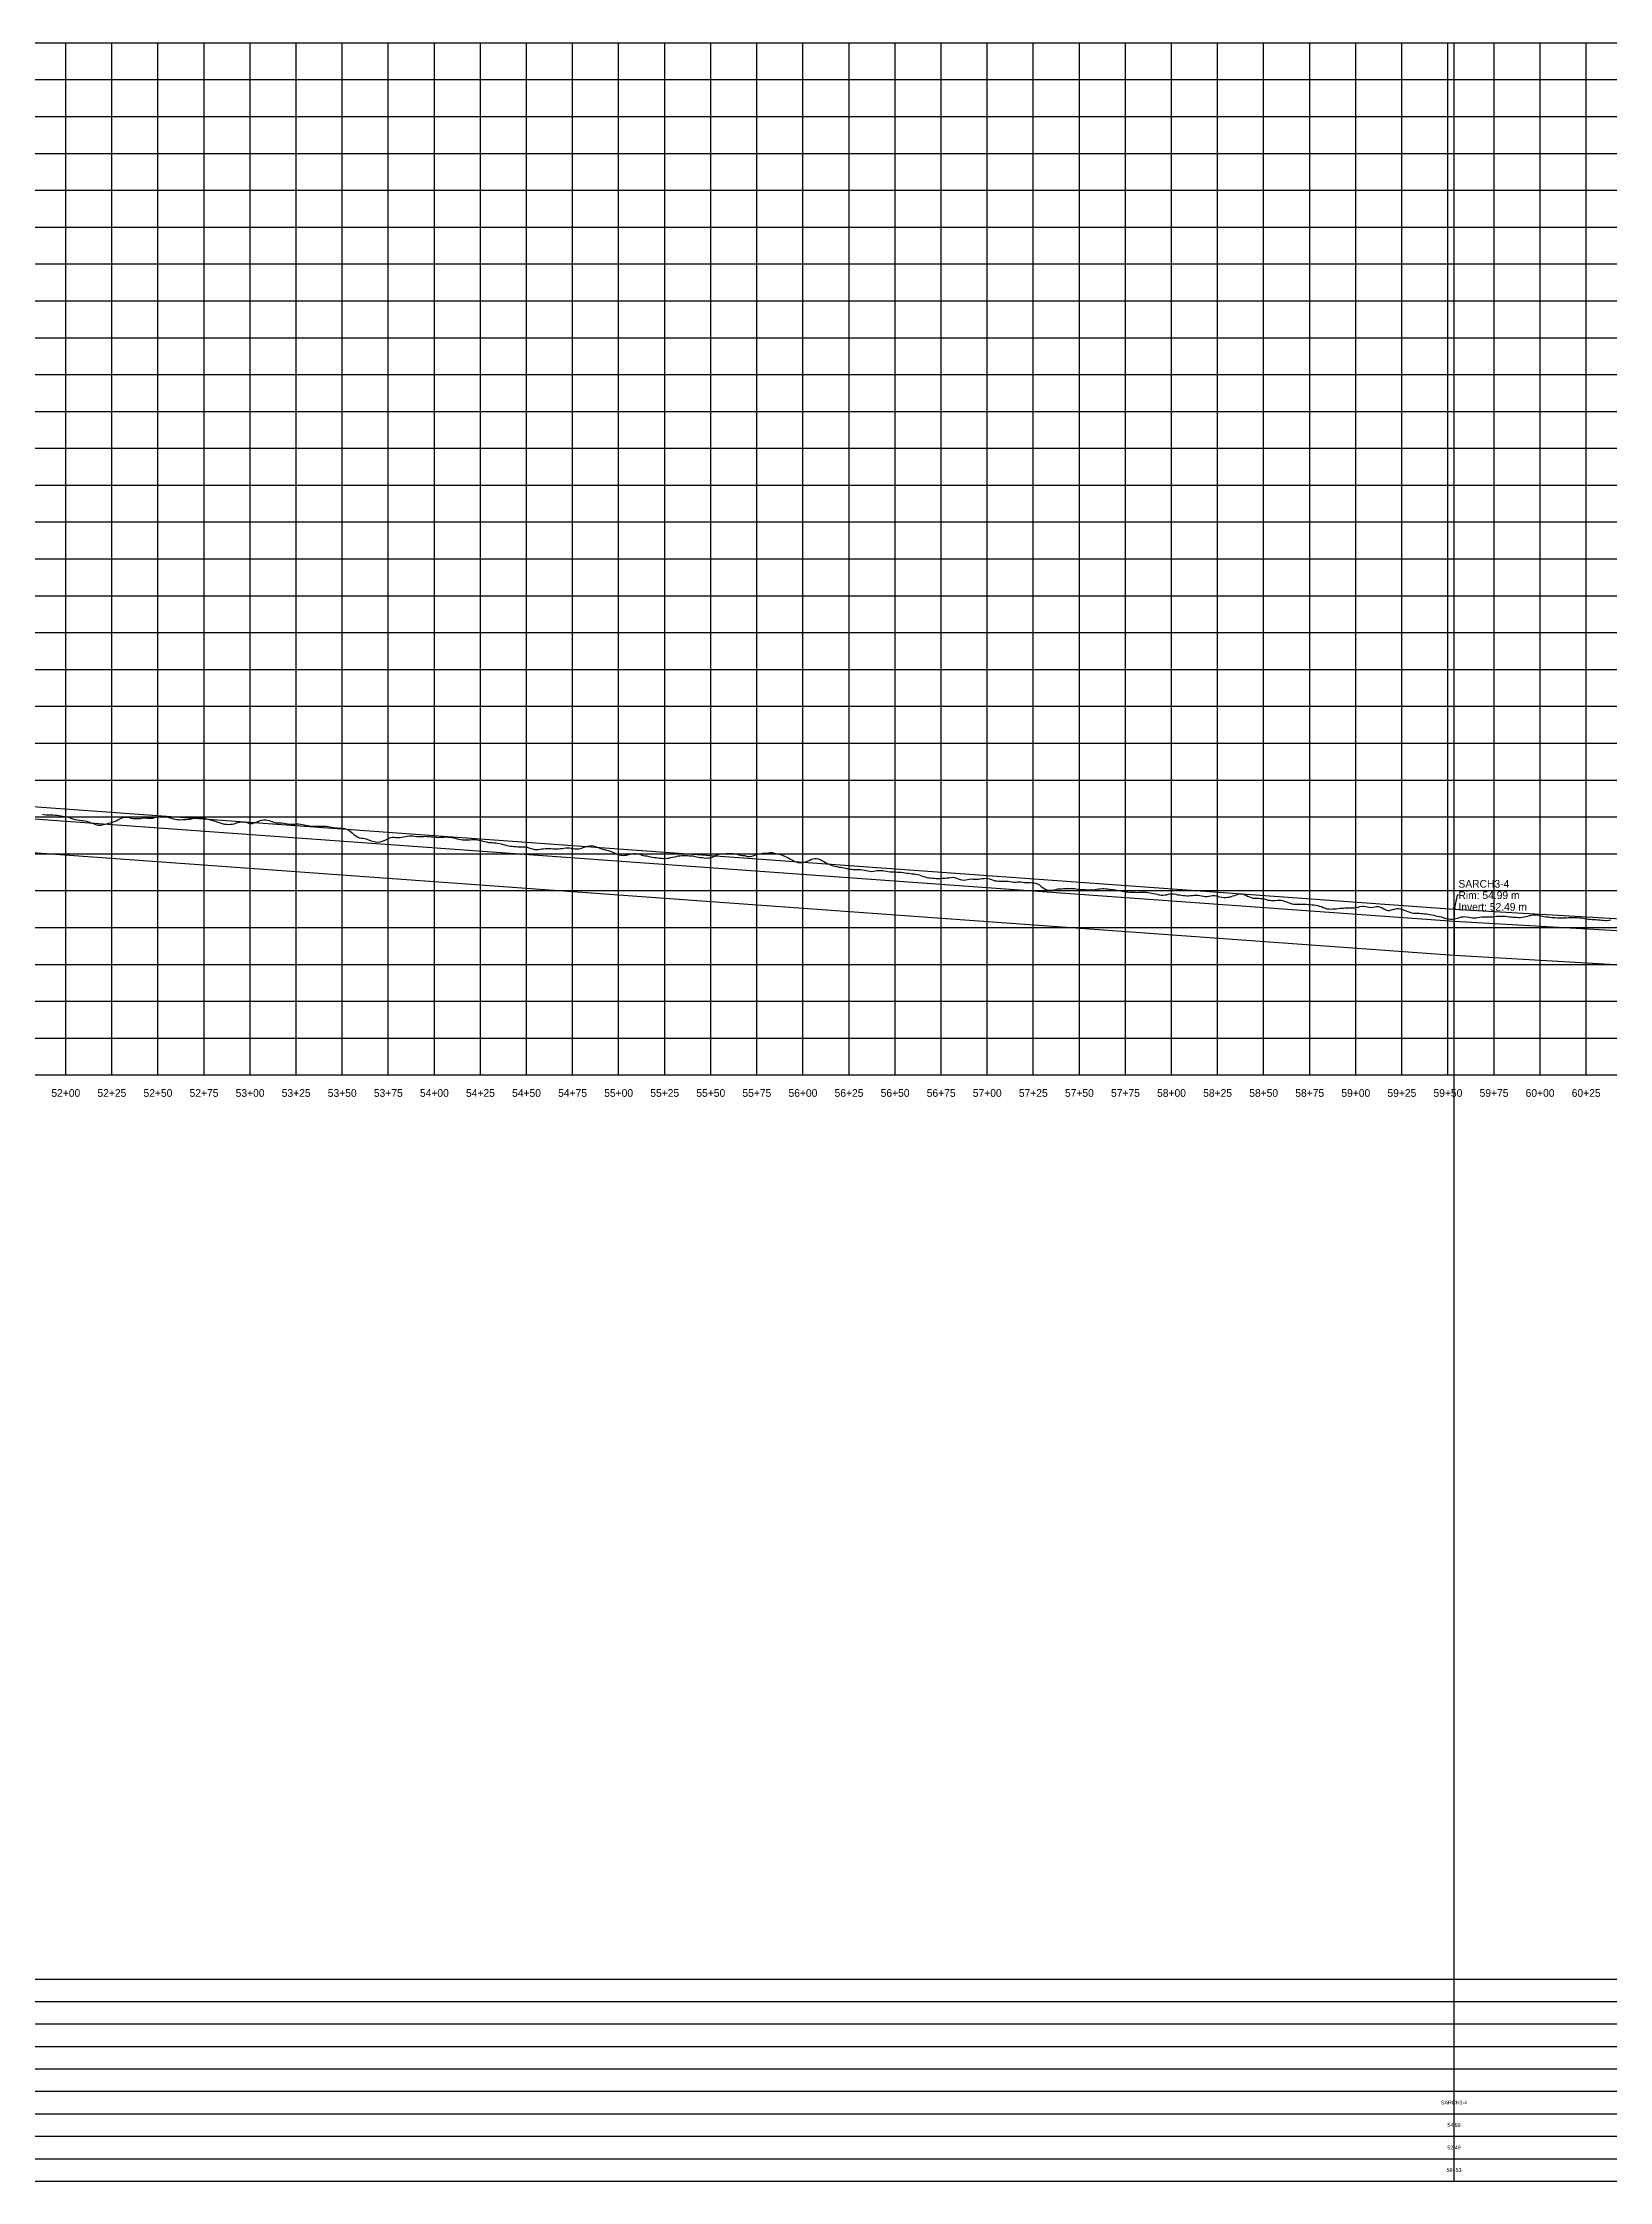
# Model space of a CAD drawing. Extents: x -64 to 6906, y -140 to 1027.
# Drawn here: x 5187 to 6038, y -140 to 1020 of the extents above; entities that cross this region are included whole.
import ezdxf
from ezdxf.enums import TextEntityAlignment as Align

# ---------------------------------------------------------------- set-up
doc = ezdxf.new("R2010")
doc.units = 0
for name, color, linetype in [('Annotation', 7, 'Continuous'), ('Annotation_Table', 254, 'Continuous'), ('Crown', 7, 'Continuous'), ('Grid', 254, 'Continuous'), ('Grid_Text', 7, 'Continuous'), ('Ground_Elevation', 3, 'Continuous'), ('Hydraulic_Grade', 5, 'Continuous'), ('Invert', 7, 'Continuous'), ('Structure', 7, 'Continuous')]:
    doc.layers.add(name, color=color, linetype=linetype)

msp = doc.modelspace()

# ---------------------------------------------------------------- linework, layer by layer
at = {"layer": 'Annotation', "color": 0}
msp.add_lwpolyline([(5955.7, 557.5), (5955, 557.5), (5953.3, 549.9)], dxfattribs=at)
msp.add_lwpolyline([(5953.3, 549.9), (5953.1, 550.8), (5953.9, 550.7)], close=True, dxfattribs=at)
at = {"layer": 'Annotation_Table', "color": 254}
for points in [[(5953.3, -140.2), (5953.3, 1020)], [(-25, -30.5), (6874.9, -30.5)], [(-25, -42.7), (6874.9, -42.7)], [(-25, -54.9), (6874.9, -54.9)], [(-25, -67.1), (6874.9, -67.1)], [(-25, -79.2), (6874.9, -79.2)], [(-25, -91.4), (6874.9, -91.4)], [(-25, -103.6), (6874.9, -103.6)], [(-25, -115.8), (6874.9, -115.8)], [(-25, -128), (6874.9, -128)], [(-25, -140.2), (6874.9, -140.2)]]:
    msp.add_lwpolyline(points, dxfattribs=at)
at = {"layer": 'Crown', "color": 0}
for points in [[(3774.2, 707.3), (5953.3, 549.9)], [(5953.3, 549.9), (5953.3, 549.9)], [(5953.3, 549.9), (6866.4, 497.2)]]:
    msp.add_lwpolyline(points, dxfattribs=at)
at = {"layer": 'Grid', "color": 254}
for points in [[(-25, 1020), (6875, 1020)], [(5200, 460), (5200, 1020)], [(5225, 460), (5225, 1020)], [(5250, 460), (5250, 1020)], [(5275, 460), (5275, 1020)], [(5300, 460), (5300, 1020)], [(5325, 460), (5325, 1020)], [(5350, 460), (5350, 1020)], [(5375, 460), (5375, 1020)], [(5400, 460), (5400, 1020)], [(5425, 460), (5425, 1020)], [(5450, 460), (5450, 1020)], [(5475, 460), (5475, 1020)], [(5500, 460), (5500, 1020)], [(5525, 460), (5525, 1020)], [(5550, 460), (5550, 1020)], [(5575, 460), (5575, 1020)], [(5600, 460), (5600, 1020)], [(5625, 460), (5625, 1020)], [(5650, 460), (5650, 1020)], [(5675, 460), (5675, 1020)], [(5700, 460), (5700, 1020)], [(5725, 460), (5725, 1020)], [(5750, 460), (5750, 1020)], [(5775, 460), (5775, 1020)], [(5800, 460), (5800, 1020)], [(5825, 460), (5825, 1020)], [(5850, 460), (5850, 1020)], [(5875, 460), (5875, 1020)], [(5900, 460), (5900, 1020)], [(5925, 460), (5925, 1020)], [(5950, 460), (5950, 1020)], [(5975, 460), (5975, 1020)], [(6000, 460), (6000, 1020)], [(6025, 460), (6025, 1020)], [(-25, 1000), (6875, 1000)], [(-25, 980), (6875, 980)], [(-25, 960), (6875, 960)], [(-25, 940), (6875, 940)], [(-25, 920), (6875, 920)], [(-25, 900), (6875, 900)], [(-25, 880), (6875, 880)], [(-25, 860), (6875, 860)], [(-25, 840), (6875, 840)], [(-25, 820), (6875, 820)], [(-25, 800), (6875, 800)], [(-25, 780), (6875, 780)], [(-25, 760), (6875, 760)], [(-25, 740), (6875, 740)], [(-25, 720), (6875, 720)], [(-25, 700), (6875, 700)], [(-25, 680), (6875, 680)], [(-25, 660), (6875, 660)], [(-25, 640), (6875, 640)], [(-25, 620), (6875, 620)], [(-25, 600), (6875, 600)], [(-25, 580), (6875, 580)], [(-25, 560), (6875, 560)], [(-25, 540), (6875, 540)], [(-25, 520), (6875, 520)], [(-25, 500), (6875, 500)], [(-25, 480), (6875, 480)], [(-25, 460), (6875, 460)]]:
    msp.add_lwpolyline(points, dxfattribs=at)
at = {"layer": 'Ground_Elevation', "color": 3}
msp.add_lwpolyline([(5187.3, 601.4), (5188.3, 601.3), (5189.3, 601.2), (5190.3, 601.2), (5191.3, 601.2), (5192.3, 601.1), (5193.3, 601.1), (5194.3, 601), (5195.3, 600.9), (5196.3, 600.8), (5197.3, 600.6), (5198.3, 600.4), (5199.3, 600.2), (5200.3, 600.1), (5201.3, 599.9), (5202.3, 599.6), (5203.3, 599.2), (5204.3, 598.8), (5205.3, 598.5), (5206.3, 598.4), (5207.3, 598.2), (5208.3, 598.1), (5209.3, 598), (5210.3, 597.9), (5211.3, 597.7), (5212.3, 597.4), (5213.3, 597), (5214.3, 596.6), (5215.3, 596.2), (5216.3, 595.9), (5217.3, 595.6), (5218.3, 595.6), (5219.3, 595.6), (5220.3, 595.8), (5221.3, 596.1), (5222.3, 596.3), (5223.3, 596.6), (5224.3, 596.8), (5225.3, 597.2), (5226.3, 597.5), (5227.3, 597.9), (5228.3, 598.4), (5229.3, 598.9), (5230.3, 599.4), (5231.3, 599.8), (5232.3, 599.9), (5233.3, 599.9), (5234.3, 599.7), (5235.3, 599.4), (5236.3, 599.2), (5237.3, 599.1), (5238.3, 599.1), (5239.3, 599.1), (5240.3, 599.2), (5241.3, 599.3), (5242.3, 599.5), (5243.3, 599.5), (5244.3, 599.4), (5245.3, 599.3), (5246.3, 599.3), (5247.3, 599.4), (5248.3, 599.6), (5249.3, 599.8), (5250.3, 600.1), (5251.3, 600.2), (5252.3, 600.3), (5253.3, 600.3), (5254.3, 600.1), (5255.3, 599.8), (5256.3, 599.5), (5257.3, 599.3), (5258.3, 599), (5259.3, 598.8), (5260.3, 598.6), (5261.3, 598.5), (5262.3, 598.4), (5263.3, 598.5), (5264.3, 598.5), (5265.3, 598.6), (5266.3, 598.7), (5267.3, 598.8), (5268.3, 599), (5269.3, 599.3), (5270.3, 599.5), (5271.3, 599.7), (5272.3, 599.7), (5273.3, 599.7), (5274.3, 599.6), (5275.3, 599.3), (5276.3, 599), (5277.3, 598.7), (5278.3, 598.4), (5279.3, 598.2), (5280.3, 597.9), (5281.3, 597.6), (5282.3, 597.2), (5283.3, 596.9), (5284.3, 596.6), (5285.3, 596.3), (5286.3, 596.1), (5287.3, 596), (5288.3, 595.9), (5289.3, 596), (5290.3, 596.1), (5291.3, 596.3), (5292.3, 596.6), (5293.3, 597), (5294.3, 597.2), (5295.3, 597.3), (5296.3, 597.3), (5297.3, 597.1), (5298.3, 596.9), (5299.3, 596.6), (5300.3, 596.4), (5301.3, 596.5), (5302.3, 596.7), (5303.3, 597.1), (5304.3, 597.5), (5305.3, 598), (5306.3, 598.3), (5307.3, 598.4), (5308.3, 598.4), (5309.3, 598.3), (5310.3, 598), (5311.3, 597.6), (5312.3, 597.3), (5313.3, 597), (5314.3, 596.8), (5315.3, 596.8), (5316.3, 596.8), (5317.3, 596.7), (5318.3, 596.6), (5319.3, 596.4), (5320.3, 596.2), (5321.3, 596.1), (5322.3, 596), (5323.3, 596.1), (5324.3, 596.1), (5325.3, 596.2), (5326.3, 596.2), (5327.3, 596.1), (5328.3, 595.9), (5329.3, 595.7), (5330.3, 595.5), (5331.3, 595.3), (5332.3, 595.2), (5333.3, 595), (5334.3, 594.9), (5335.3, 594.9), (5336.3, 594.9), (5337.3, 594.9), (5338.3, 594.9), (5339.3, 594.9), (5340.3, 594.9), (5341.3, 594.9), (5342.3, 594.8), (5343.3, 594.6), (5344.3, 594.4), (5345.3, 594.2), (5346.3, 594.1), (5347.3, 594), (5348.3, 593.8), (5349.3, 593.8), (5350.3, 593.8), (5351.3, 593.7), (5352.3, 593.4), (5353.3, 592.9), (5354.3, 592.2), (5355.3, 591.4), (5356.3, 590.5), (5357.3, 589.7), (5358.3, 589.1), (5359.3, 588.7), (5360.3, 588.5), (5361.3, 588.4), (5362.3, 588.2), (5363.3, 588), (5364.3, 587.6), (5365.3, 587.2), (5366.3, 586.9), (5367.3, 586.6), (5368.3, 586.4), (5369.3, 586.3), (5370.3, 586.4), (5371.3, 586.6), (5372.3, 587), (5373.3, 587.4), (5374.3, 587.9), (5375.3, 588.4), (5376.3, 588.8), (5377.3, 589), (5378.3, 589), (5379.3, 588.9), (5380.3, 588.9), (5381.3, 588.9), (5382.3, 589), (5383.3, 589.1), (5384.3, 589.3), (5385.3, 589.5), (5386.3, 589.7), (5387.3, 589.7), (5388.3, 589.7), (5389.3, 589.6), (5390.3, 589.4), (5391.3, 589.4), (5392.3, 589.4), (5393.3, 589.4), (5394.3, 589.4), (5395.3, 589.5), (5396.3, 589.4), (5397.3, 589.3), (5398.3, 589.2), (5399.3, 589.1), (5400.3, 589), (5401.3, 589), (5402.3, 588.9), (5403.3, 589), (5404.3, 589), (5405.3, 589), (5406.3, 589.1), (5407.3, 589), (5408.3, 589), (5409.3, 588.8), (5410.3, 588.6), (5411.3, 588.4), (5412.3, 588.1), (5413.3, 587.9), (5414.3, 587.7), (5415.3, 587.6), (5416.3, 587.5), (5417.3, 587.5), (5418.3, 587.6), (5419.3, 587.6), (5420.3, 587.7), (5421.3, 587.8), (5422.3, 587.8), (5423.3, 587.6), (5424.3, 587.4), (5425.3, 587.2), (5426.3, 586.9), (5427.3, 586.7), (5428.3, 586.4), (5429.3, 586.2), (5430.3, 586.1), (5431.3, 586.1), (5432.3, 586), (5433.3, 585.9), (5434.3, 585.7), (5435.3, 585.6), (5436.3, 585.4), (5437.3, 585.1), (5438.3, 584.8), (5439.3, 584.5), (5440.3, 584.3), (5441.3, 584.1), (5442.3, 584.1), (5443.3, 584), (5444.3, 583.9), (5445.3, 583.8), (5446.3, 583.8), (5447.3, 583.8), (5448.3, 583.8), (5449.3, 583.7), (5450.3, 583.5), (5451.3, 583.2), (5452.3, 582.9), (5453.3, 582.6), (5454.3, 582.4), (5455.3, 582.3), (5456.3, 582.4), (5457.3, 582.5), (5458.3, 582.6), (5459.3, 582.7), (5460.3, 582.8), (5461.3, 582.9), (5462.3, 582.9), (5463.3, 582.8), (5464.3, 582.7), (5465.3, 582.7), (5466.3, 582.7), (5467.3, 582.7), (5468.3, 582.8), (5469.3, 582.9), (5470.3, 583.1), (5471.3, 583.2), (5472.3, 583.3), (5473.3, 583.3), (5474.3, 583.1), (5475.3, 582.9), (5476.3, 582.7), (5477.3, 582.6), (5478.3, 582.6), (5479.3, 582.8), (5480.3, 583.2), (5481.3, 583.5), (5482.3, 583.9), (5483.3, 584.2), (5484.3, 584.3), (5485.3, 584.4), (5486.3, 584.3), (5487.3, 584), (5488.3, 583.6), (5489.3, 583.2), (5490.3, 582.8), (5491.3, 582.5), (5492.3, 582.3), (5493.3, 582), (5494.3, 581.7), (5495.3, 581.4), (5496.3, 581.1), (5497.3, 580.7), (5498.3, 580.2), (5499.3, 579.8), (5500.3, 579.4), (5501.3, 579.2), (5502.3, 579.1), (5503.3, 579.2), (5504.3, 579.3), (5505.3, 579.6), (5506.3, 579.8), (5507.3, 580), (5508.3, 580.1), (5509.3, 580.1), (5510.3, 580), (5511.3, 579.7), (5512.3, 579.4), (5513.3, 579.1), (5514.3, 578.9), (5515.3, 578.8), (5516.3, 578.6), (5517.3, 578.4), (5518.3, 578.2), (5519.3, 578), (5520.3, 577.9), (5521.3, 577.8), (5522.3, 577.7), (5523.3, 577.6), (5524.3, 577.5), (5525.3, 577.5), (5526.3, 577.6), (5527.3, 577.7), (5528.3, 577.9), (5529.3, 578.1), (5530.3, 578.3), (5531.3, 578.5), (5532.3, 578.8), (5533.3, 578.9), (5534.3, 579), (5535.3, 579), (5536.3, 579), (5537.3, 579), (5538.3, 578.9), (5539.3, 578.8), (5540.3, 578.8), (5541.3, 578.6), (5542.3, 578.4), (5543.3, 578.2), (5544.3, 578), (5545.3, 577.9), (5546.3, 577.8), (5547.3, 577.7), (5548.3, 577.8), (5549.3, 577.8), (5550.3, 578), (5551.3, 578.3), (5552.3, 578.8), (5553.3, 579.4), (5554.3, 579.7), (5555.3, 579.9), (5556.3, 579.9), (5557.3, 580), (5558.3, 580.1), (5559.3, 580.1), (5560.3, 580.1), (5561.3, 580.1), (5562.3, 580.1), (5563.3, 579.9), (5564.3, 579.8), (5565.3, 579.5), (5566.3, 579.3), (5567.3, 579.1), (5568.3, 579), (5569.3, 578.7), (5570.3, 578.6), (5571.3, 578.6), (5572.3, 578.7), (5573.3, 579), (5574.3, 579.4), (5575.3, 579.8), (5576.3, 580), (5577.3, 580.2), (5578.3, 580.3), (5579.3, 580.3), (5580.3, 580.4), (5581.3, 580.5), (5582.3, 580.6), (5583.3, 580.6), (5584.3, 580.4), (5585.3, 580.2), (5586.3, 579.9), (5587.3, 579.7), (5588.3, 579.4), (5589.3, 579), (5590.3, 578.6), (5591.3, 578.2), (5592.3, 577.7), (5593.3, 577.1), (5594.3, 576.5), (5595.3, 576), (5596.3, 575.6), (5597.3, 575.3), (5598.3, 575.2), (5599.3, 575.2), (5600.3, 575.3), (5601.3, 575.6), (5602.3, 576), (5603.3, 576.4), (5604.3, 576.8), (5605.3, 577.2), (5606.3, 577.4), (5607.3, 577.4), (5608.3, 577.2), (5609.3, 576.8), (5610.3, 576.3), (5611.3, 575.8), (5612.3, 575.3), (5613.3, 574.8), (5614.3, 574.3), (5615.3, 573.9), (5616.3, 573.5), (5617.3, 573.2), (5618.3, 573), (5619.3, 572.8), (5620.3, 572.7), (5621.3, 572.5), (5622.3, 572.3), (5623.3, 572.1), (5624.3, 571.9), (5625.3, 571.7), (5626.3, 571.6), (5627.3, 571.5), (5628.3, 571.5), (5629.3, 571.5), (5630.3, 571.5), (5631.3, 571.4), (5632.3, 571.3), (5633.3, 571.1), (5634.3, 570.9), (5635.3, 570.7), (5636.3, 570.5), (5637.3, 570.4), (5638.3, 570.5), (5639.3, 570.7), (5640.3, 570.9), (5641.3, 570.9), (5642.3, 570.9), (5643.3, 570.9), (5644.3, 570.7), (5645.3, 570.5), (5646.3, 570.3), (5647.3, 570.2), (5648.3, 570.2), (5649.3, 570.2), (5650.3, 570.2), (5651.3, 570.1), (5652.3, 570.1), (5653.3, 570), (5654.3, 569.8), (5655.3, 569.7), (5656.3, 569.5), (5657.3, 569.5), (5658.3, 569.3), (5659.3, 569.2), (5660.3, 569.1), (5661.3, 569), (5662.3, 568.8), (5663.3, 568.5), (5664.3, 568.1), (5665.3, 567.7), (5666.3, 567.4), (5667.3, 567.2), (5668.3, 567), (5669.3, 566.9), (5670.3, 566.8), (5671.3, 566.7), (5672.3, 566.6), (5673.3, 566.6), (5674.3, 566.6), (5675.3, 566.7), (5676.3, 566.7), (5677.3, 566.8), (5678.3, 566.9), (5679.3, 567), (5680.3, 567.2), (5681.3, 567.3), (5682.3, 567.2), (5683.3, 566.8), (5684.3, 566.4), (5685.3, 566), (5686.3, 565.8), (5687.3, 565.7), (5688.3, 565.8), (5689.3, 566.1), (5690.3, 566.3), (5691.3, 566.4), (5692.3, 566.3), (5693.3, 566.2), (5694.3, 566.2), (5695.3, 566.2), (5696.3, 566.4), (5697.3, 566.5), (5698.3, 566.6), (5699.3, 566.7), (5700.3, 566.6), (5701.3, 566.4), (5702.3, 566), (5703.3, 565.7), (5704.3, 565.4), (5705.3, 565.3), (5706.3, 565.2), (5707.3, 565.2), (5708.3, 565.2), (5709.3, 565.2), (5710.3, 565.1), (5711.3, 565.1), (5712.3, 564.9), (5713.3, 564.7), (5714.3, 564.6), (5715.3, 564.6), (5716.3, 564.7), (5717.3, 564.7), (5718.3, 564.7), (5719.3, 564.6), (5720.3, 564.5), (5721.3, 564.5), (5722.3, 564.4), (5723.3, 564.4), (5724.3, 564.3), (5725.3, 564.2), (5726.3, 564), (5727.3, 563.7), (5728.3, 563.1), (5729.3, 562.3), (5730.3, 561.5), (5731.3, 560.9), (5732.3, 560.4), (5733.3, 560.2), (5734.3, 560.2), (5735.3, 560.3), (5736.3, 560.5), (5737.3, 560.7), (5738.3, 560.9), (5739.3, 561), (5740.3, 561), (5741.3, 561.1), (5742.3, 561.1), (5743.3, 561.1), (5744.3, 561.2), (5745.3, 561.2), (5746.3, 561.1), (5747.3, 561.1), (5748.3, 561), (5749.3, 560.8), (5750.3, 560.7), (5751.3, 560.7), (5752.3, 560.6), (5753.3, 560.6), (5754.3, 560.5), (5755.3, 560.5), (5756.3, 560.5), (5757.3, 560.5), (5758.3, 560.6), (5759.3, 560.8), (5760.3, 560.9), (5761.3, 561), (5762.3, 561.1), (5763.3, 561.1), (5764.3, 561), (5765.3, 560.9), (5766.3, 560.8), (5767.3, 560.7), (5768.3, 560.6), (5769.3, 560.5), (5770.3, 560.3), (5771.3, 560.1), (5772.3, 559.9), (5773.3, 559.7), (5774.3, 559.5), (5775.3, 559.4), (5776.3, 559.3), (5777.3, 559.2), (5778.3, 559.1), (5779.3, 559.1), (5780.3, 559.1), (5781.3, 559), (5782.3, 559.1), (5783.3, 559.1), (5784.3, 559.2), (5785.3, 559.1), (5786.3, 559.1), (5787.3, 558.9), (5788.3, 558.8), (5789.3, 558.7), (5790.3, 558.5), (5791.3, 558.3), (5792.3, 558), (5793.3, 557.8), (5794.3, 557.6), (5795.3, 557.6), (5796.3, 557.7), (5797.3, 557.8), (5798.3, 558), (5799.3, 558.2), (5800.3, 558.2), (5801.3, 558.2), (5802.3, 558), (5803.3, 557.8), (5804.3, 557.7), (5805.3, 557.5), (5806.3, 557.4), (5807.3, 557.3), (5808.3, 557.2), (5809.3, 557.2), (5810.3, 557.3), (5811.3, 557.3), (5812.3, 557.5), (5813.3, 557.5), (5814.3, 557.5), (5815.3, 557.3), (5816.3, 557.1), (5817.3, 557), (5818.3, 556.9), (5819.3, 556.9), (5820.3, 557), (5821.3, 557.2), (5822.3, 557.3), (5823.3, 557.3), (5824.3, 557.1), (5825.3, 556.9), (5826.3, 556.6), (5827.3, 556.4), (5828.3, 556.3), (5829.3, 556.3), (5830.3, 556.4), (5831.3, 556.5), (5832.3, 556.8), (5833.3, 557.1), (5834.3, 557.4), (5835.3, 557.8), (5836.3, 558.1), (5837.3, 558.2), (5838.3, 558.2), (5839.3, 557.9), (5840.3, 557.5), (5841.3, 557), (5842.3, 556.6), (5843.3, 556.2), (5844.3, 556), (5845.3, 556), (5846.3, 555.9), (5847.3, 555.9), (5848.3, 555.8), (5849.3, 555.7), (5850.3, 555.5), (5851.3, 555.2), (5852.3, 554.9), (5853.3, 554.8), (5854.3, 554.6), (5855.3, 554.6), (5856.3, 554.7), (5857.3, 554.8), (5858.3, 554.9), (5859.3, 554.8), (5860.3, 554.6), (5861.3, 554.3), (5862.3, 553.9), (5863.3, 553.5), (5864.3, 553.2), (5865.3, 552.9), (5866.3, 552.7), (5867.3, 552.6), (5868.3, 552.6), (5869.3, 552.7), (5870.3, 552.7), (5871.3, 552.6), (5872.3, 552.6), (5873.3, 552.6), (5874.3, 552.5), (5875.3, 552.4), (5876.3, 552.3), (5877.3, 552.3), (5878.3, 552.1), (5879.3, 551.9), (5880.3, 551.6), (5881.3, 551.3), (5882.3, 550.8), (5883.3, 550.4), (5884.3, 550.2), (5885.3, 550.1), (5886.3, 550), (5887.3, 550.1), (5888.3, 550.1), (5889.3, 550.2), (5890.3, 550.3), (5891.3, 550.4), (5892.3, 550.5), (5893.3, 550.5), (5894.3, 550.6), (5895.3, 550.6), (5896.3, 550.7), (5897.3, 550.7), (5898.3, 550.7), (5899.3, 550.7), (5900.3, 550.8), (5901.3, 551), (5902.3, 551.3), (5903.3, 551.5), (5904.3, 551.6), (5905.3, 551.4), (5906.3, 551.2), (5907.3, 551), (5908.3, 550.9), (5909.3, 551.1), (5910.3, 551.2), (5911.3, 551.4), (5912.3, 551.3), (5913.3, 551.1), (5914.3, 550.6), (5915.3, 550.1), (5916.3, 549.6), (5917.3, 549.3), (5918.3, 549.3), (5919.3, 549.5), (5920.3, 549.7), (5921.3, 550.1), (5922.3, 550.3), (5923.3, 550.3), (5924.3, 550.1), (5925.3, 549.8), (5926.3, 549.4), (5927.3, 549.1), (5928.3, 548.7), (5929.3, 548.4), (5930.3, 548), (5931.3, 547.8), (5932.3, 547.8), (5933.3, 547.7), (5934.3, 547.7), (5935.3, 547.6), (5936.3, 547.6), (5937.3, 547.5), (5938.3, 547.4), (5939.3, 547.2), (5940.3, 547.1), (5941.3, 546.9), (5942.3, 546.6), (5943.3, 546.4), (5944.3, 546.1), (5945.3, 545.9), (5946.3, 545.7), (5947.3, 545.4), (5948.3, 545.1), (5949.3, 544.9), (5950.3, 544.7), (5951.3, 544.6), (5952.3, 544.6), (5953.3, 544.7), (5954.3, 544.8), (5955.3, 545.1), (5956.3, 545.4), (5957.3, 545.7), (5958.3, 545.8), (5959.3, 545.9), (5960.3, 545.8), (5961.3, 545.6), (5962.3, 545.4), (5963.3, 545.3), (5964.3, 545.2), (5965.3, 545.3), (5966.3, 545.4), (5967.3, 545.6), (5968.3, 545.7), (5969.3, 545.7), (5970.3, 545.7), (5971.3, 545.7), (5972.3, 545.7), (5973.3, 545.7), (5974.3, 545.8), (5975.3, 545.9), (5976.3, 546.1), (5977.3, 546.1), (5978.3, 546.2), (5979.3, 546.2), (5980.3, 546.2), (5981.3, 546.1), (5982.3, 546), (5983.3, 545.8), (5984.3, 545.7), (5985.3, 545.6), (5986.3, 545.6), (5987.3, 545.6), (5988.3, 545.5), (5989.3, 545.5), (5990.3, 545.6), (5991.3, 545.7), (5992.3, 545.9), (5993.3, 546.1), (5994.3, 546.5), (5995.3, 546.7), (5996.3, 546.9), (5997.3, 546.9), (5998.3, 546.8), (5999.3, 546.6), (6000.3, 546.4), (6001.3, 546.1), (6002.3, 545.9), (6003.3, 545.8), (6004.3, 545.7), (6005.3, 545.6), (6006.3, 545.5), (6007.3, 545.5), (6008.3, 545.4), (6009.3, 545.3), (6010.3, 545.3), (6011.3, 545.2), (6012.3, 545.3), (6013.3, 545.3), (6014.3, 545.3), (6015.3, 545.4), (6016.3, 545.4), (6017.3, 545.4), (6018.3, 545.4), (6019.3, 545.4), (6020.3, 545.4), (6021.3, 545.3), (6022.3, 545.2), (6023.3, 545.1), (6024.3, 544.9), (6025.3, 544.7), (6026.3, 544.6), (6027.3, 544.5), (6028.3, 544.4), (6029.3, 544.4), (6030.3, 544.3), (6031.3, 544.2), (6032.3, 544.1), (6033.3, 544), (6034.3, 543.9), (6035.3, 543.8), (6036.3, 543.8), (6037.3, 544), (6038.3, 544.1)], dxfattribs=at)
at = {"layer": 'Hydraulic_Grade', "color": 5}
for points in [[(3774.2, 700.4), (5953.3, 543.5)], [(5953.3, 543.5), (5953.3, 543.5)], [(5953.3, 543.5), (6866.4, 490.9)]]:
    msp.add_lwpolyline(points, dxfattribs=at)
at = {"layer": 'Invert', "color": 0}
for points in [[(3774.2, 682.3), (5953.3, 524.9)], [(5953.3, 524.9), (5953.3, 524.9)], [(5953.3, 524.9), (6866.4, 472.2)]]:
    msp.add_lwpolyline(points, dxfattribs=at)
at = {"layer": 'Structure', "color": 0}
msp.add_lwpolyline([(5953.3, 549.9), (5953.3, 524.9)], dxfattribs=at)
msp.add_lwpolyline([(5953.3, 549.9), (5953.3, 524.9)], dxfattribs=at)

# ---------------------------------------------------------------- texts
at = {"layer": 'Annotation', "color": 0}
for s, height, p in [('SARCH3-4', 4.17, (5955.7, 563.7)), ('Rim: 54.99 m', 4.167, (5955.7, 557.5)), ('Invert: 52.49 m', 4.167, (5955.7, 551.2))]:
    msp.add_text(s, height=height, dxfattribs=at).set_placement(p, align=Align.MIDDLE_LEFT)
at = {"layer": 'Annotation_Table', "color": 0}
for s, p in [('SARCH3-4', (5953.3, -97.5)), ('54.99', (5953.3, -109.7)), ('52.49', (5953.3, -121.9)), ('59+53', (5953.3, -134.1))]:
    msp.add_text(s, height=2.08, dxfattribs=at).set_placement(p, align=Align.MIDDLE_CENTER)
at = {"layer": 'Grid_Text', "color": 0}
for s, p in [('52+00', (5200, 452.3)), ('52+25', (5225, 452.3)), ('52+50', (5250, 452.3)), ('52+75', (5275, 452.3)), ('53+00', (5300, 452.3)), ('53+25', (5325, 452.3)), ('53+50', (5350, 452.3)), ('53+75', (5375, 452.3)), ('54+00', (5400, 452.3)), ('54+25', (5425, 452.3)), ('54+50', (5450, 452.3)), ('54+75', (5475, 452.3)), ('55+00', (5500, 452.3)), ('55+25', (5525, 452.3)), ('55+50', (5550, 452.3)), ('55+75', (5575, 452.3)), ('56+00', (5600, 452.3)), ('56+25', (5625, 452.3)), ('56+50', (5650, 452.3)), ('56+75', (5675, 452.3)), ('57+00', (5700, 452.3)), ('57+25', (5725, 452.3)), ('57+50', (5750, 452.3)), ('57+75', (5775, 452.3)), ('58+00', (5800, 452.3)), ('58+25', (5825, 452.3)), ('58+50', (5850, 452.3)), ('58+75', (5875, 452.3)), ('59+00', (5900, 452.3)), ('59+25', (5925, 452.3)), ('59+50', (5950, 452.3)), ('59+75', (5975, 452.3)), ('60+00', (6000, 452.3)), ('60+25', (6025, 452.3))]:
    msp.add_text(s, height=4.17, dxfattribs=at).set_placement(p, align=Align.TOP_CENTER)

doc.saveas('drawing.dxf')
